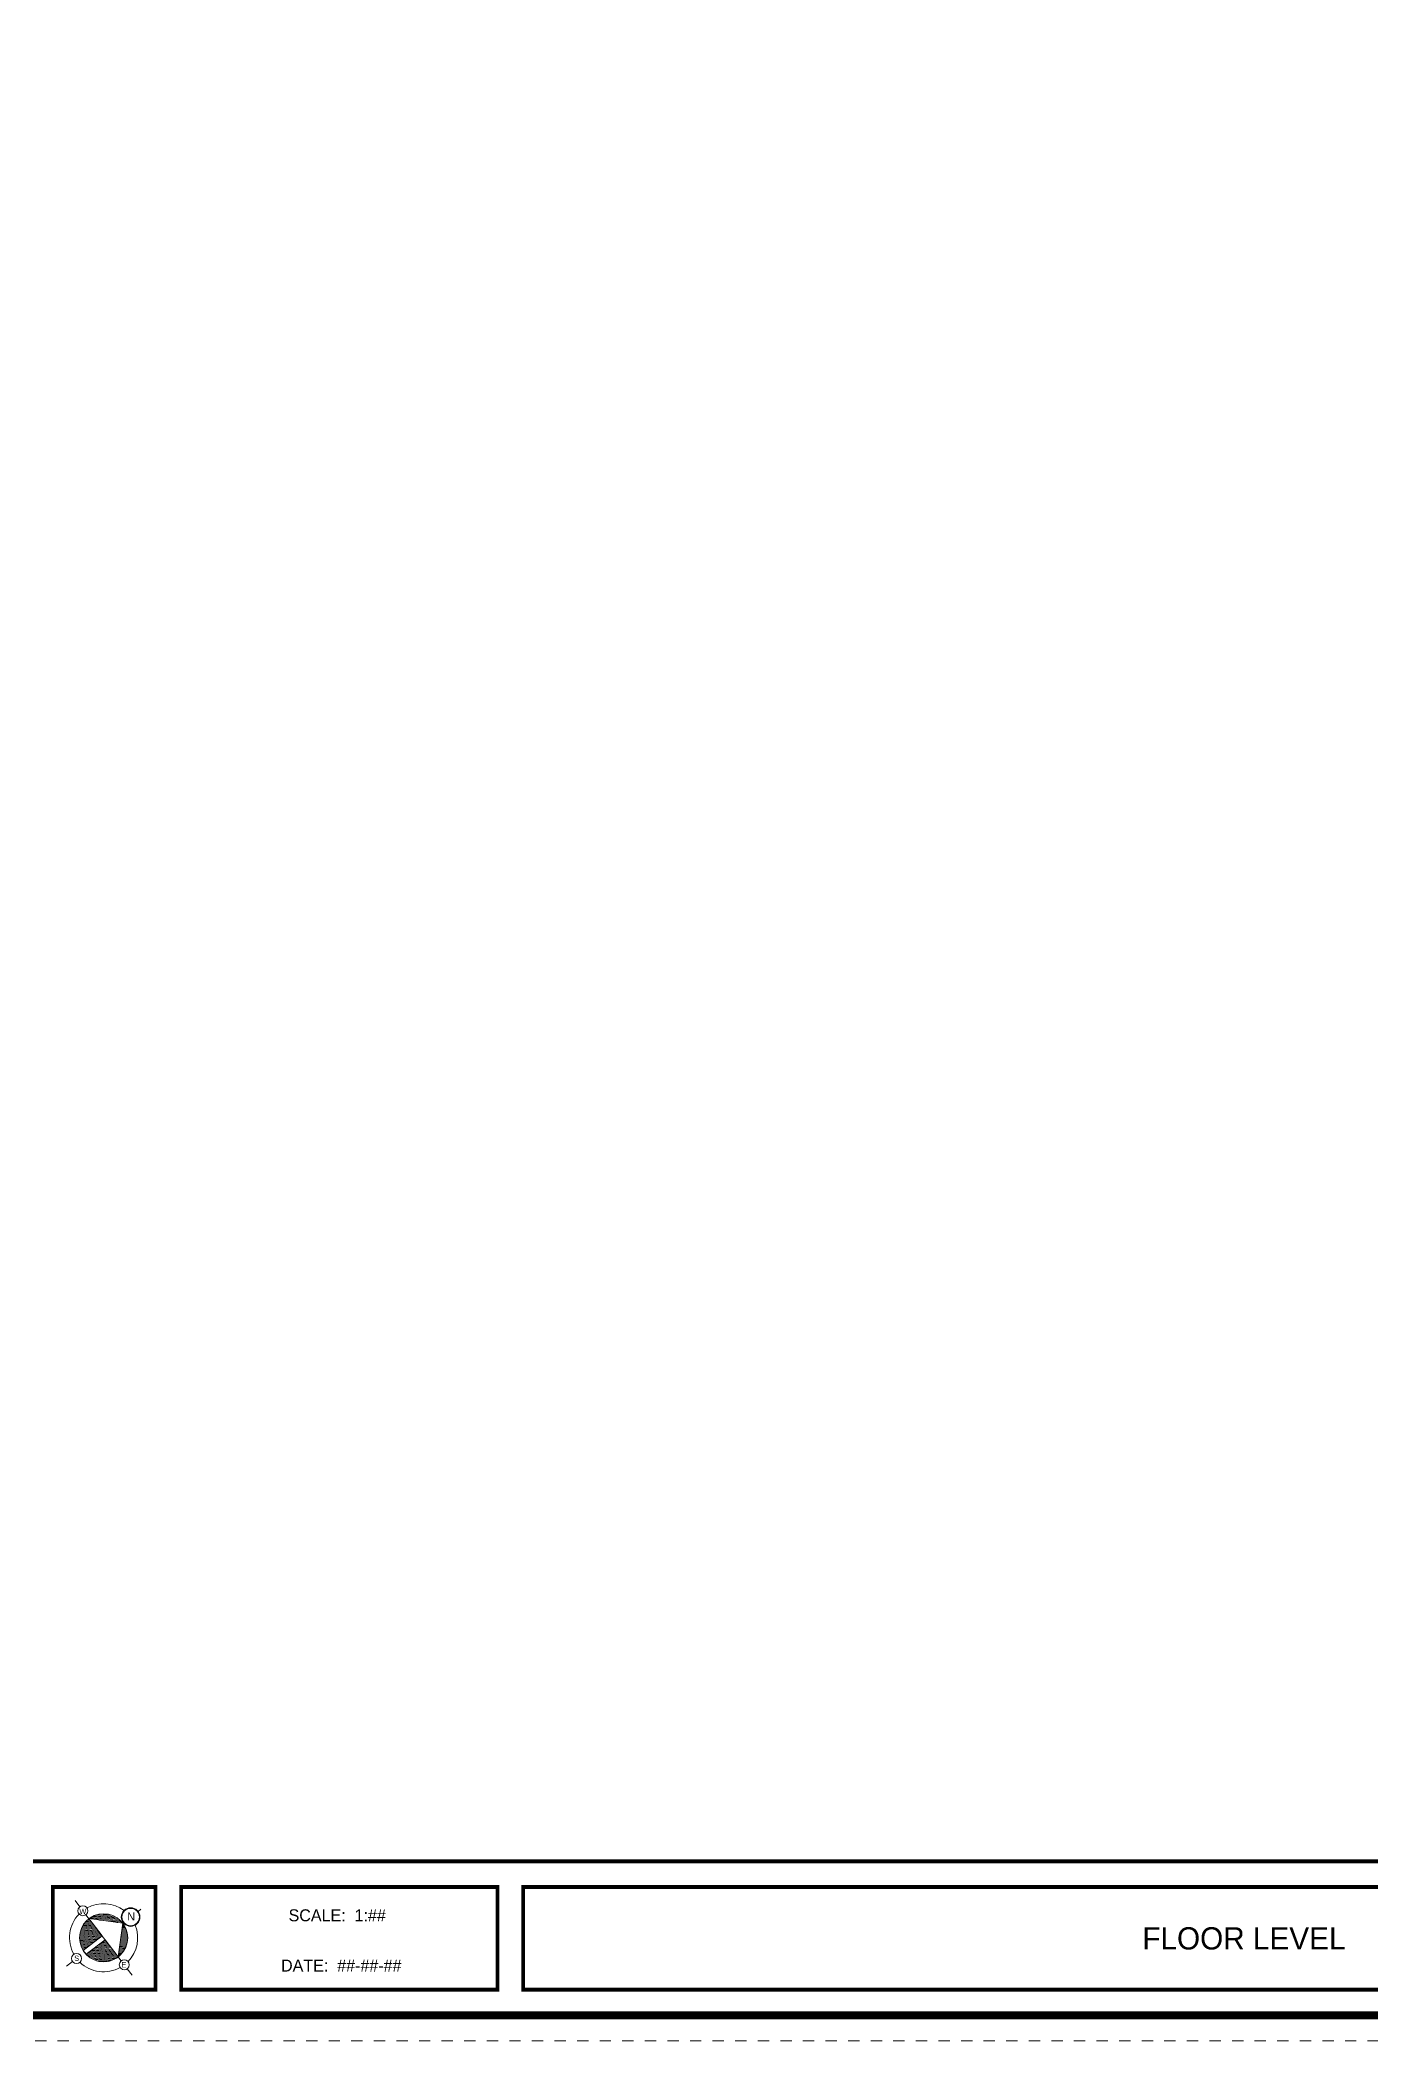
# Paper-space layout 'Presentation A0' of a CAD drawing. Header units: inches. Extents: x 0 to 46.5, y 0 to 35.5.
# Drawn here: x 23.08 to 34.87, y 0.04 to 17.76 of the extents above; entities that cross this region are included whole.
import ezdxf
from ezdxf.enums import TextEntityAlignment as Align

# ---------------------------------------------------------------- set-up
doc = ezdxf.new("R2010")
doc.units = ezdxf.units.IN
doc.linetypes.add('DASHDOT', pattern=[1, 0.5, -0.25, 0, -0.25])
doc.layers.add('G-ANNO-REFR', color=253, linetype='DASHDOT', lineweight=5, plot=False)
for name, color, linetype, lineweight in [('G-ANNO-TEXT', 3, 'Continuous', 15), ('G-ANNO-TEXT-BOLD', 1, 'Continuous', 15), ('G-ANNO-TTLB', 7, 'Continuous', 50), ('G-PAPR-GRAY', 251, 'Continuous', 15), ('G-PAPR-GRAY-DARK', 251, 'Continuous', 100), ('G-PAPR-THIN', 20, 'Continuous', 5)]:
    doc.layers.add(name, color=color, linetype=linetype, lineweight=lineweight)
doc.styles.add('BG', font='bgothl.ttf')

# ---------------------------------------------------------------- blocks, each defined once
blk = doc.blocks.new('*U157')
at = {"layer": 'G-PAPR-THIN'}
h = blk.add_hatch(dxfattribs=at)
h.set_pattern_fill('LINE', color=256, scale=1.750635, angle=-4.3905, style=0)
h.set_pattern_definition([(355.609496, (-536.47093, 1215.20885), (0.016752218, 0.218187232), [])])
h.paths.add_polyline_path([(603.91, 19.91), (604.92, 27.5), (597.32, 28.51), (600.28, 24.65), (595.99, 21.38), (596.68, 20.49), (600.96, 23.76)], flags=17)
edge = h.paths.add_edge_path()
edge.add_arc((600.62, 24.21), 5.42, 0, 360)
at = {"layer": 'G-ANNO-REFR'}
blk.add_lwpolyline([(1, 1), (1181, 1), (1181, 901), (1, 901)], close=True, dxfattribs=at)
at = {"layer": 'G-PAPR-GRAY', "const_width": 0.866}
for points in [[(12.54, 889.46), (1169.46, 889.46), (1169.46, 41.39), (12.54, 41.39)], [(589.2, 12.54), (612.28, 12.54), (612.28, 35.62), (589.2, 35.62)], [(618.05, 12.54), (689.23, 12.54), (689.23, 35.62), (618.05, 35.62)], [(695, 12.54), (1019.21, 12.54), (1019.21, 35.62), (695, 35.62)]]:
    blk.add_lwpolyline(points, close=True, dxfattribs=at)
at = {"layer": 'G-PAPR-GRAY-DARK', "const_width": 1.73}
blk.add_lwpolyline([(6.77, 6.77), (1175.23, 6.77), (1175.23, 895.23), (6.77, 895.23)], close=True, dxfattribs=at)
at = {"layer": 'G-PAPR-THIN'}
for p, q in [((608.37, 30.14), (608.99, 30.62)), ((592.24, 17.8), (593.64, 18.87))]:
    blk.add_line(p, q, dxfattribs=at)
for points in [[(595.28, 31.18), (594.21, 32.58)], [(604.59, 19.02), (600.62, 24.21), (596.64, 29.4)], [(607.03, 15.83), (605.95, 17.24)]]:
    blk.add_lwpolyline(points, dxfattribs=at)
blk.add_lwpolyline([(603.91, 19.91), (604.92, 27.5), (597.32, 28.51), (600.28, 24.65), (595.99, 21.38), (596.68, 20.49), (600.96, 23.76)], close=True, dxfattribs=at)
for centre, radius in [((595.96, 30.29), 1.12), ((600.62, 24.21), 5.42), ((606.7, 28.87), 2.1), ((606.7, 28.87), 1.96), ((594.53, 19.55), 1.12), ((605.27, 18.13), 1.12)]:
    blk.add_circle(centre, radius, dxfattribs=at)
for start, end in [(53.1922, 119.0422), (135.8174, 209.0422), (315.8174, 21.6674), (225.8174, 299.0422)]:
    blk.add_arc((600.62, 24.21), 7.66, start, end, dxfattribs=at)
at = {"layer": 'G-ANNO-TEXT', "style": 'BG'}
for s, height, p in [('W', 1.2, (595.95, 30.13)), ('N', 1.8, (606.82, 29)), ('S', 1.2, (594.56, 19.6)), ('E', 1.2, (605.2, 18.14))]:
    blk.add_text(s, height=height, dxfattribs=at).set_placement(p, align=Align.MIDDLE)
at = {"layer": 'G-ANNO-TEXT-BOLD', "style": 'BG'}
blk.add_attdef('PRESENTATION_TITLE', text='', height=5, dxfattribs=at).set_placement((20.69, 31.38), align=Align.TOP_LEFT)
for tag, p in [('PRESENTATION_SCALE', (653.17, 29.26)), ('PRESENTATION_DATE', (654.07, 17.97))]:
    blk.add_attdef(tag, text='', height=2.7, dxfattribs=at).set_placement(p, align=Align.MIDDLE)
blk.add_attdef('ADDRESS', (20.69, 17.46), '', height=5, dxfattribs=at)
blk.add_attdef('PRESENTATION_LEVEL', text='', height=5, dxfattribs=at).set_placement((857.11, 24.08), align=Align.MIDDLE_CENTER)

psp = doc.layouts.new('Presentation A0')

# ---------------------------------------------------------------- block references
at = {"layer": 'G-ANNO-TTLB'}
ref = psp.add_blockref('*U157', (0, 0), dxfattribs=dict(at, xscale=0.03937007874015748, yscale=0.03937007874015748, zscale=0.03937007874015748))
ref.add_attrib('PRESENTATION_SCALE', 'SCALE:  1:##', dxfattribs={"layer": 'G-ANNO-TEXT-BOLD', "height": 0.1063, "style": 'BG'}).set_placement((25.715, 1.152), align=Align.MIDDLE)
ref.add_attrib('PRESENTATION_DATE', 'DATE:  ##-##-##', dxfattribs={"layer": 'G-ANNO-TEXT-BOLD', "height": 0.1063, "style": 'BG'}).set_placement((25.751, 0.707), align=Align.MIDDLE)
ref.add_attrib('PRESENTATION_LEVEL', 'FLOOR LEVEL', dxfattribs={"layer": 'G-ANNO-TEXT-BOLD', "height": 0.19685, "style": 'BG'}).set_placement((33.744, 0.948), align=Align.MIDDLE_CENTER)

doc.saveas('drawing.dxf')
